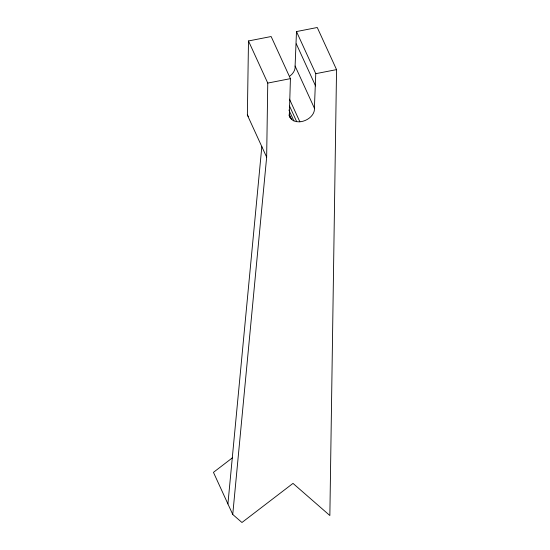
<?xml version="1.0" encoding="UTF-8"?>
<svg xmlns="http://www.w3.org/2000/svg" width="550" height="550" viewBox="0 0 550 550"><rect width="100%" height="100%" fill="white"/><g stroke="black" fill="none" stroke-linecap="round" stroke-linejoin="round"><path stroke-width="0.82" d="M232.739 514.463L266.654 157.176L247.369 115.06L248.483 40.961L271.143 36.527L290.421 78.643L289.327 115.273C290.414 121.447 298.018 122.829 303.139 121.192A13.172 9.364 -24.6 0 0 314.387 108.157L315.769 73.679L296.484 31.57L317.261 27.5L336.545 69.616L329.856 515.529L292.999 483.388L241.952 522.5L232.739 514.463L213.455 472.354L232.464 457.786M266.654 157.176L267.761 83.078L248.483 40.961M289.946 76.031A13.172 9.364 -24.6 0 0 295.103 66.041L296.484 31.57M227.913 503.938L261.827 146.651M267.761 83.078L290.421 78.643M315.769 73.679L336.545 69.616M247.369 115.06L248.38 116.428M296.299 43.842L315.583 85.958M295.103 66.041L314.387 108.157M289.499 99.172L299.853 121.791M289.561 106.102L296.704 121.701M288.908 110.014L293.906 120.931M289.149 114.077L291.651 119.536M289.018 115.266L290.091 117.604"/></g></svg>
